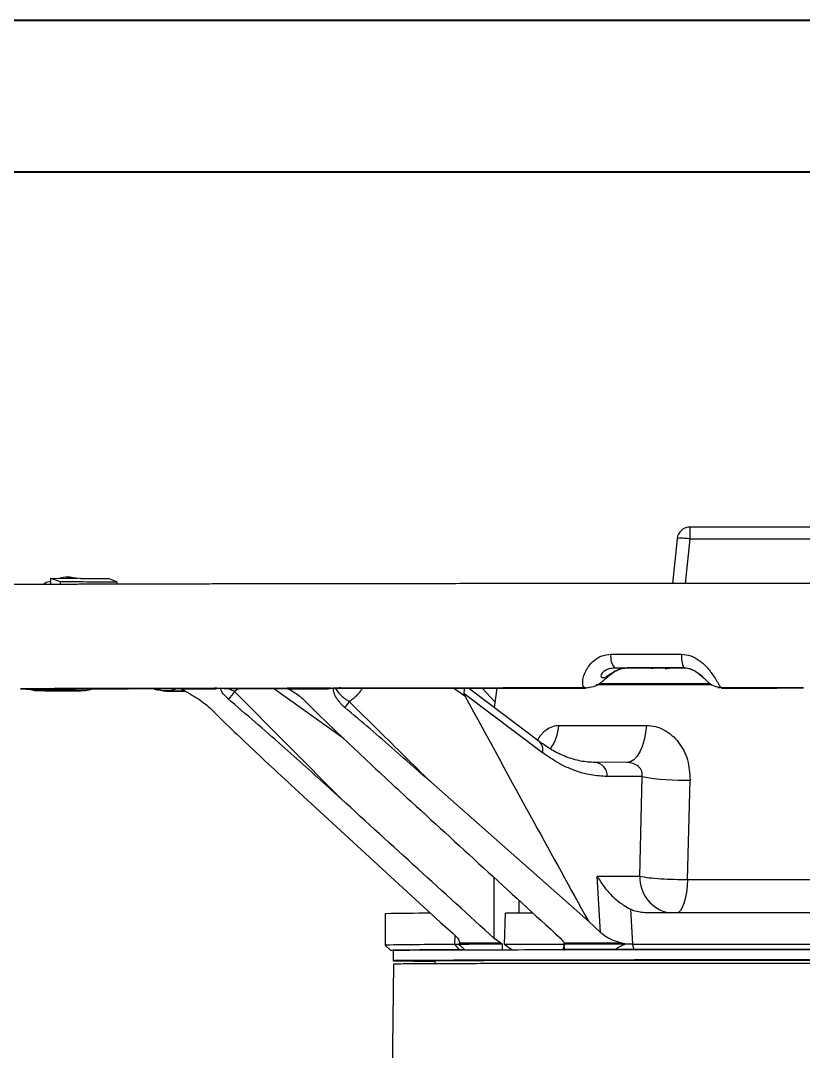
# Model space of a CAD drawing. Header units: millimetres. Extents: x 2160 to 4596, y 811 to 2534.
# Drawn here: x 3656.9 to 3806.7, y 2336.7 to 2534 of the extents above; entities that cross this region are included whole.
import ezdxf

# ---------------------------------------------------------------- set-up
doc = ezdxf.new("R2010")
doc.units = ezdxf.units.MM
doc.layers.add('AM_BOR', color=7, linetype='Continuous', lineweight=50)
doc.layers.add('粗实线', color=7, linetype='Continuous', lineweight=40)

# ---------------------------------------------------------------- blocks, each defined once
blk = doc.blocks.new('rA3')
at = {"layer": '粗实线'}
for p, q in [((753.384, 421.26), (333.384, 421.26)), ((748.384, 416.26), (358.384, 416.26))]:
    blk.add_line(p, q, dxfattribs=at)

msp = doc.modelspace()

# ---------------------------------------------------------------- linework, layer by layer
at = {"color": 7, "linetype": 'Continuous', "lineweight": 25}
for p, q in [((3785.07, 2434.85), (3785.07, 2437.106)), ((3818.045, 2437.106), (3785.07, 2437.106)), ((3782.583, 2434.865), (3781.691, 2426.288)), ((3784.179, 2426.288), (3785.07, 2434.85)), ((3785.07, 2434.85), (3818.045, 2434.85)), ((3662.678, 2427.295), (3664.471, 2426.672)), ((3662.678, 2427.295), (3667.814, 2427.273)), ((3662.678, 2426.119), (3662.678, 2427.295)), ((3668.354, 2427.27), (3665.628, 2427.391)), ((3666.386, 2427.515), (3665.849, 2427.517)), ((3668.354, 2427.27), (3673.683, 2427.249)), ((3675.345, 2426.619), (3673.683, 2427.249)), ((3664.471, 2426.672), (3664.471, 2426.126)), ((3675.345, 2426.619), (3675.345, 2426.159)), ((3770.575, 2410.161), (3783.821, 2410.165)), ((3770.575, 2410.161), (3772.954, 2410.137)), ((3778.019, 2409.983), (3776.78, 2410.134)), ((3780.292, 2409.984), (3781.532, 2410.136)), ((3656.995, 2406.144), (3656.913, 2406.155)), ((3656.995, 2406.144), (3657.213, 2406.155)), ((3659.169, 2405.898), (3658.592, 2406.024)), ((3659.008, 2405.968), (3659.345, 2405.923)), ((3659.503, 2405.834), (3659.217, 2405.871)), ((3659.416, 2405.844), (3659.217, 2405.871)), ((3659.345, 2405.923), (3659.404, 2405.915)), ((3659.404, 2405.915), (3660.353, 2405.786)), ((3667.634, 2405.804), (3668.433, 2405.844)), ((3668.377, 2405.758), (3669.189, 2405.882)), ((3668.433, 2405.844), (3668.617, 2405.853)), ((3670.274, 2406.047), (3670.927, 2406.147)), ((3683.814, 2405.822), (3683.42, 2405.92)), ((3684.117, 2405.756), (3683.705, 2405.798)), ((3683.808, 2405.788), (3683.705, 2405.798)), ((3684.279, 2405.766), (3684.117, 2405.756)), ((3684.117, 2405.756), (3688.288, 2405.746)), ((3684.697, 2405.765), (3684.279, 2405.766)), ((3684.402, 2405.774), (3684.804, 2405.714)), ((3687.684, 2406.278), (3694.147, 2406.291)), ((3687.684, 2406.278), (3687.94, 2406.142)), ((3687.94, 2406.142), (3694.182, 2406.148)), ((3694.436, 2406.29), (3694.033, 2406.29)), ((3694.147, 2406.291), (3694.182, 2406.148)), ((3694.182, 2406.148), (3694.925, 2406.252)), ((3697.865, 2405.629), (3696.4, 2406.242)), ((3698.648, 2406.211), (3697.865, 2405.629)), ((3718.257, 2385.068), (3697.865, 2405.629)), ((3718.676, 2396.689), (3705.29, 2406.222)), ((3707.954, 2406.258), (3708.037, 2406.251)), ((3708.323, 2406.315), (3715.708, 2406.326)), ((3708.323, 2406.315), (3708.605, 2406.159)), ((3708.605, 2406.159), (3715.701, 2406.163)), ((3715.709, 2406.326), (3715.701, 2406.163)), ((3716.725, 2406.268), (3717.121, 2406.243)), ((3717.636, 2406.348), (3718.153, 2406.453)), ((3739.809, 2406.264), (3741.945, 2404.78)), ((3741.807, 2405.251), (3756.818, 2393.92)), ((3756.162, 2396.065), (3742.647, 2406.267)), ((3747.675, 2403.643), (3745.256, 2406.269)), ((3748.044, 2406.271), (3747.526, 2402.584)), ((3764.905, 2406.314), (3765.584, 2406.368)), ((3764.94, 2406.301), (3765.585, 2406.368)), ((3765.013, 2406.323), (3764.94, 2406.301)), ((3790.343, 2406.376), (3790.713, 2406.345)), ((3791.061, 2406.305), (3790.343, 2406.376)), ((3790.654, 2406.434), (3790.798, 2406.39)), ((3772.961, 2392.048), (3766.847, 2392.067)), ((3773.565, 2392.029), (3773.559, 2391.995)), ((3773.587, 2392.164), (3773.571, 2392.065)), ((3708.649, 2387.73), (3737.228, 2361.473)), ((3765.582, 2361.686), (3735.4, 2388.305)), ((3775.86, 2389.334), (3769.214, 2389.354)), ((3775.422, 2370.26), (3775.86, 2389.334)), ((3784.588, 2369.663), (3785.068, 2388.677)), ((3747.572, 2358.355), (3747.541, 2370.016)), ((3767.289, 2370.285), (3775.422, 2370.26)), ((3767.91, 2359.497), (3767.289, 2370.285)), ((3752.317, 2363.204), (3752.308, 2365.656)), ((3773.648, 2363.947), (3774.012, 2357.236)), ((3726.692, 2363.087), (3726.692, 2357.087)), ((3749.508, 2357.202), (3749.746, 2363.203)), ((3737.228, 2361.473), (3739.671, 2359.363)), ((3767.91, 2359.497), (3765.582, 2361.686)), ((3740.01, 2357.178), (3740.068, 2358.92)), ((3748.748, 2357.503), (3747.572, 2358.355)), ((3726.692, 2357.087), (3727.692, 2356.087)), ((3728.192, 2356.087), (3728.192, 2354.087)), ((3740.01, 2357.178), (3740.832, 2356.177)), ((3740.789, 2357.285), (3740.787, 2357.206)), ((3740.901, 2357.484), (3740.789, 2357.285)), ((3740.832, 2356.177), (3741.687, 2356.181)), ((3741.85, 2356.184), (3741.888, 2356.185)), ((3748.748, 2357.503), (3749.111, 2357.306)), ((3749.111, 2357.306), (3749.074, 2356.202)), ((3760.892, 2357.523), (3760.948, 2357.326)), ((3760.992, 2356.222), (3760.948, 2357.326)), ((3761.008, 2356.071), (3761.002, 2356.209)), ((3772.594, 2357.339), (3771.663, 2357.535)), ((3772.599, 2357.253), (3772.594, 2357.339)), ((3774.012, 2357.236), (3772.599, 2357.253)), ((3774.381, 2356.234), (3774.012, 2357.236)), ((3736.192, 2354.099), (3736.192, 2353.498)), ((3728.292, 2353.428), (3727.77, 2313.592))]:
    msp.add_line(p, q, dxfattribs=at)
at = {"color": 7, "linetype": 'Continuous', "lineweight": 25, "flags": 128}
for points in [[(3769.874, 2412.745), (3771.557, 2412.746), (3773.244, 2412.746), (3774.933, 2412.747), (3776.626, 2412.747), (3778.32, 2412.748), (3780.018, 2412.748), (3781.717, 2412.749), (3783.418, 2412.749)], [(3781.532, 2410.136), (3780.937, 2410.135), (3780.342, 2410.135), (3779.748, 2410.135), (3779.154, 2410.135), (3778.56, 2410.135), (3777.966, 2410.135), (3777.373, 2410.134), (3776.78, 2410.134)], [(3789.243, 2406.908), (3788.424, 2406.907), (3784.237, 2406.904), (3780.167, 2406.901), (3776.24, 2406.897), (3772.482, 2406.892), (3768.919, 2406.887), (3767.09, 2406.884)], [(3759.957, 2399.114), (3761.744, 2399.119), (3763.628, 2399.123), (3765.604, 2399.127), (3767.667, 2399.13), (3769.812, 2399.134), (3772.035, 2399.137), (3774.329, 2399.14), (3776.69, 2399.143)], [(3776.69, 2399.143), (3776.537, 2397.706), (3776.269, 2396.353), (3775.895, 2395.125), (3775.427, 2394.064), (3774.88, 2393.201), (3774.272, 2392.565), (3773.621, 2392.177), (3772.949, 2392.048)], [(3784.588, 2369.663), (3784.5, 2368.359), (3784.345, 2367.13), (3784.129, 2366.016), (3783.859, 2365.052), (3783.543, 2364.269), (3783.192, 2363.692), (3782.816, 2363.339), (3782.59, 2363.242)], [(3784.588, 2369.663), (3789.075, 2369.666), (3793.64, 2369.667), (3798.255, 2369.668), (3802.892, 2369.669), (3807.521, 2369.668), (3812.113, 2369.667), (3816.642, 2369.664), (3821.077, 2369.661), (3825.391, 2369.658), (3829.558, 2369.653), (3833.552, 2369.648), (3837.348, 2369.643), (3840.922, 2369.636), (3844.252, 2369.629), (3847.318, 2369.622), (3850.1, 2369.614), (3852.58, 2369.606)], [(3754.89, 2363.212), (3753.654, 2363.21), (3752.324, 2363.208), (3751.021, 2363.205), (3749.746, 2363.203)], [(3868.193, 2363.16), (3865.546, 2363.17), (3862.573, 2363.18), (3859.29, 2363.189), (3855.712, 2363.198), (3851.859, 2363.206), (3847.749, 2363.213), (3843.404, 2363.22), (3838.846, 2363.226), (3834.099, 2363.231), (3829.185, 2363.236), (3824.132, 2363.24), (3818.964, 2363.243), (3813.707, 2363.245), (3808.39, 2363.246), (3803.038, 2363.247), (3797.679, 2363.247), (3792.341, 2363.246), (3787.05, 2363.244), (3781.834, 2363.241), (3776.72, 2363.238)], [(3728.192, 2356.069), (3728.159, 2356.069), (3727.753, 2356.081), (3727.728, 2356.092), (3728.083, 2356.103), (3728.818, 2356.115), (3729.927, 2356.126), (3731.405, 2356.137), (3733.245, 2356.147), (3735.438, 2356.158), (3737.971, 2356.167), (3740.832, 2356.177)], [(3740.789, 2357.285), (3741.74, 2357.288), (3742.717, 2357.291), (3743.721, 2357.293), (3744.749, 2357.296), (3745.803, 2357.298), (3746.882, 2357.301), (3747.984, 2357.303), (3749.111, 2357.306)], [(3740.901, 2357.484), (3741.804, 2357.486), (3742.729, 2357.489), (3743.678, 2357.491), (3744.649, 2357.494), (3745.642, 2357.496), (3746.656, 2357.498), (3747.692, 2357.501), (3748.748, 2357.503)], [(3741.888, 2356.185), (3742.722, 2356.187), (3743.575, 2356.19), (3744.447, 2356.192), (3745.337, 2356.194), (3746.245, 2356.196), (3747.17, 2356.198), (3748.113, 2356.2), (3749.074, 2356.202)], [(3760.956, 2357.222), (3759.431, 2357.219), (3757.931, 2357.217), (3756.457, 2357.215), (3755.01, 2357.212), (3753.591, 2357.21), (3752.2, 2357.207), (3750.839, 2357.205), (3749.508, 2357.202)], [(3750.96, 2356.202), (3752.096, 2356.204), (3753.254, 2356.207), (3754.433, 2356.209), (3755.632, 2356.211), (3756.852, 2356.213), (3758.091, 2356.215), (3759.349, 2356.217), (3760.625, 2356.219)], [(3809.291, 2356.243), (3804.229, 2356.244), (3799.155, 2356.244), (3794.093, 2356.243), (3789.068, 2356.242), (3784.102, 2356.239), (3779.221, 2356.236), (3774.446, 2356.233), (3769.802, 2356.228), (3765.309, 2356.223), (3760.99, 2356.218), (3760.738, 2356.217)], [(3760.892, 2357.523), (3762.186, 2357.525), (3763.497, 2357.527), (3764.822, 2357.528), (3766.163, 2357.53), (3767.518, 2357.531), (3768.887, 2357.533), (3770.269, 2357.534), (3771.663, 2357.535)], [(3760.948, 2357.326), (3762.343, 2357.327), (3763.757, 2357.329), (3765.189, 2357.331), (3766.638, 2357.333), (3768.104, 2357.334), (3769.586, 2357.336), (3771.083, 2357.337), (3772.594, 2357.339)], [(3760.992, 2356.222), (3762.158, 2356.224), (3763.337, 2356.225), (3764.529, 2356.227), (3765.734, 2356.228), (3766.95, 2356.23), (3768.178, 2356.231), (3769.417, 2356.232), (3770.666, 2356.233)], [(3774.012, 2357.236), (3779.069, 2357.24), (3784.243, 2357.243), (3789.506, 2357.245), (3794.831, 2357.246), (3800.192, 2357.247), (3805.56, 2357.247), (3810.909, 2357.246), (3816.21, 2357.244)], [(3774.381, 2356.234), (3779.371, 2356.238), (3784.475, 2356.241), (3789.668, 2356.243), (3794.922, 2356.244), (3800.211, 2356.245), (3805.507, 2356.245), (3810.784, 2356.244), (3816.014, 2356.242)], [(3809.291, 2354.243), (3804.229, 2354.244), (3799.155, 2354.244), (3794.093, 2354.243), (3789.068, 2354.242), (3784.102, 2354.239), (3779.221, 2354.236), (3774.446, 2354.233), (3769.802, 2354.228), (3765.309, 2354.223), (3760.99, 2354.218), (3756.864, 2354.211), (3752.953, 2354.205), (3749.273, 2354.197), (3745.844, 2354.189), (3742.68, 2354.181), (3739.798, 2354.172), (3737.21, 2354.162), (3734.93, 2354.153), (3732.968, 2354.143), (3731.334, 2354.133), (3730.035, 2354.122), (3729.077, 2354.111), (3728.466, 2354.101), (3728.203, 2354.09), (3728.291, 2354.079), (3728.728, 2354.068), (3729.513, 2354.057), (3730.642, 2354.047), (3732.11, 2354.036), (3733.909, 2354.026), (3736.031, 2354.016), (3736.192, 2354.016)], [(3736.192, 2354.075), (3735.986, 2354.082), (3735.986, 2354.092), (3736.337, 2354.102), (3737.036, 2354.113), (3738.08, 2354.123), (3739.464, 2354.132), (3741.179, 2354.142), (3743.218, 2354.151), (3745.568, 2354.16), (3748.218, 2354.169), (3751.154, 2354.177), (3754.358, 2354.185), (3757.816, 2354.192), (3761.507, 2354.198), (3765.413, 2354.204), (3769.513, 2354.209), (3773.784, 2354.214), (3778.204, 2354.218), (3782.75, 2354.221), (3787.396, 2354.224), (3792.119, 2354.226), (3796.893, 2354.227), (3801.692, 2354.227), (3806.492, 2354.227), (3811.265, 2354.226)]]:
    msp.add_lwpolyline(points, dxfattribs=at)
at = {"color": 7, "linetype": 'Continuous', "lineweight": 25}
for centre, radius, start, end in [((3785.07, 2434.606), 2.5, 89.99963, 174.0622), ((3773.4, 2412.314), 3.552, 173.03617, 217.31461), ((3788.859, 2412.273), 5.461, 174.99942, 202.70803), ((3695.127, 2406.83), 2.99, 299.82941, 336.32535), ((3717.067, 2404.91), 2.995, 308.67298, 336.20635), ((3750.6, 2399.986), 9.398, 325.32743, 354.67802), ((3754.854, 2394.493), 2.046, 343.7516, 50.24879), ((3766.583, 2389.447), 2.633, 357.9869, 84.42865), ((3783.569, 2432.584), 43.932, 259.89257, 271.95432), ((3782.346, 2370.057), 6.927, 178.32202, 259.40651), ((3733.766, 2041.155), 322.01, 89.73693, 91.25872), ((3738.487, 1606.554), 750.625, 89.883813, 90.900378), ((3739.877, 1623.803), 732.377, 89.853938, 90.914175)]:
    msp.add_arc(centre, radius, start, end, dxfattribs=at)
msp.add_open_spline([(3785.07, 2434.85), (3784.746, 2434.88), (3784.098, 2434.939), (3783.28, 2434.968), (3782.703, 2434.948), (3782.623, 2434.892), (3782.583, 2434.865)], degree=3, dxfattribs=at)
for points, knots in [([(3664.237, 2427.289), (3664.392, 2427.345), (3665.542, 2427.764), (3666.76, 2427.5), (3667.814, 2427.273)], [0, 0, 0, 0, 0.1344178, 1, 1, 1, 1]), ([(3801.693, 2426.29), (3799.294, 2426.29), (3795.913, 2426.29), (3790.91, 2426.29), (3786.619, 2426.289), (3781.514, 2426.288), (3776.172, 2426.286), (3770.606, 2426.284), (3764.904, 2426.282), (3759.119, 2426.278), (3753.294, 2426.275), (3747.464, 2426.271), (3741.657, 2426.266), (3735.898, 2426.261), (3730.207, 2426.255), (3724.602, 2426.249), (3719.102, 2426.242), (3713.72, 2426.235), (3708.471, 2426.227), (3703.367, 2426.219), (3698.419, 2426.211), (3693.64, 2426.202), (3689.037, 2426.192), (3684.62, 2426.183), (3680.398, 2426.173), (3676.378, 2426.162), (3672.567, 2426.152), (3668.969, 2426.141), (3665.591, 2426.13), (3662.436, 2426.119), (3659.508, 2426.107), (3656.809, 2426.096), (3654.341, 2426.084), (3652.101, 2426.072), (3650.096, 2426.061), (3648.371, 2426.049), (3647.408, 2426.042), (3646.962, 2426.039)], [0, 0, 0, 0, 0.0344071, 0.0485109, 0.0718894, 0.0961605, 0.1221805, 0.149305, 0.1772714, 0.2058697, 0.2349502, 0.2644009, 0.2941371, 0.3240924, 0.3542143, 0.3844599, 0.4147936, 0.445185, 0.4756078, 0.5060385, 0.5364555, 0.5668389, 0.5971695, 0.6274283, 0.6575964, 0.6876542, 0.7175815, 0.7473561, 0.7769545, 0.8063502, 0.8355137, 0.8644114, 0.8930048, 0.921249, 0.9490912, 0.9764687, 1, 1, 1, 1]), ([(3661.208, 2426.114), (3661.311, 2426.206), (3661.733, 2426.588), (3662.271, 2426.688), (3662.678, 2426.764)], [0, 0, 0, 0, 0.2430477, 1, 1, 1, 1]), ([(3664.471, 2426.672), (3666.129, 2426.663), (3669.45, 2426.646), (3673.377, 2426.628), (3675.345, 2426.619)], [0, 0, 0, 0, 0.498853, 1, 1, 1, 1]), ([(3963.166, 2406.009), (3963.221, 2406.015), (3963.362, 2406.03), (3963.744, 2406.087), (3964.312, 2406.2), (3965.033, 2406.393), (3965.946, 2406.72), (3967.071, 2407.267), (3968.329, 2408.115), (3969.557, 2409.277), (3970.608, 2410.693), (3971.401, 2412.288), (3971.901, 2414.002), (3972.089, 2415.778), (3971.96, 2417.56), (3971.518, 2419.292), (3970.776, 2420.917), (3969.759, 2422.385), (3968.499, 2423.649), (3967.134, 2424.601), (3965.875, 2425.208), (3964.879, 2425.549), (3964.121, 2425.737), (3963.539, 2425.84), (3963.095, 2425.897), (3962.727, 2425.93), (3962.313, 2425.955), (3961.923, 2425.968), (3961.334, 2425.982), (3960.549, 2425.995), (3959.616, 2426.007), (3958.43, 2426.02), (3957.046, 2426.032), (3955.383, 2426.045), (3953.449, 2426.058), (3951.246, 2426.071), (3948.78, 2426.084), (3946.054, 2426.096), (3943.074, 2426.109), (3939.845, 2426.121), (3936.373, 2426.133), (3932.665, 2426.145), (3928.726, 2426.156), (3924.565, 2426.167), (3920.188, 2426.178), (3915.604, 2426.188), (3910.82, 2426.198), (3905.847, 2426.208), (3900.692, 2426.217), (3895.365, 2426.226), (3889.877, 2426.234), (3884.238, 2426.241), (3878.459, 2426.248), (3872.552, 2426.255), (3866.528, 2426.261), (3860.403, 2426.266), (3854.191, 2426.271), (3847.911, 2426.276), (3841.586, 2426.28), (3835.253, 2426.283), (3828.977, 2426.285), (3822.926, 2426.287), (3817.481, 2426.289), (3812.705, 2426.29), (3807.576, 2426.29), (3803.94, 2426.29), (3801.693, 2426.29)], [0, 0, 0, 0, 0.0017465, 0.0044658, 0.0070078, 0.0098268, 0.0132699, 0.01777, 0.0233681, 0.0295284, 0.0358372, 0.0421771, 0.0485239, 0.0548725, 0.0612218, 0.0675716, 0.0739223, 0.080274, 0.0866264, 0.0929737, 0.0980915, 0.1017275, 0.1047111, 0.1075398, 0.110673, 0.1150505, 0.1222946, 0.1411051, 0.1636746, 0.1818588, 0.204115, 0.2240384, 0.2453355, 0.2673737, 0.2899055, 0.3127692, 0.3358643, 0.359126, 0.3825109, 0.405989, 0.4295389, 0.4531449, 0.4767954, 0.5004811, 0.5241948, 0.5479305, 0.5716831, 0.5954484, 0.619222, 0.6430003, 0.666779, 0.690554, 0.7143201, 0.7380713, 0.7617997, 0.7854945, 0.8091398, 0.8327115, 0.8561692, 0.8794397, 0.9023738, 0.9246109, 0.9449865, 0.9610624, 0.975932, 1, 1, 1, 1]), ([(3764.905, 2406.314), (3764.798, 2406.398), (3764.592, 2406.561), (3764.474, 2407.221), (3764.542, 2407.978), (3764.735, 2408.692), (3764.946, 2409.252), (3765.236, 2409.836), (3765.75, 2410.643), (3766.63, 2411.606), (3768.088, 2412.543), (3769.279, 2412.678), (3769.874, 2412.745)], [0, 0, 0, 0, 0.12824094, 0.2497124, 0.38013368, 0.44117675, 0.49972094, 0.5635671, 0.62460086, 0.74964368, 0.87499954, 1, 1, 1, 1]), ([(3783.418, 2412.749), (3784.028, 2412.683), (3785.25, 2412.549), (3786.588, 2411.766), (3787.504, 2411.035), (3788.11, 2410.444), (3788.65, 2409.833), (3789.258, 2409.051), (3789.753, 2408.31), (3790.152, 2407.665), (3790.488, 2407.103), (3790.818, 2406.556), (3790.966, 2406.399), (3791.042, 2406.318)], [0, 0, 0, 0, 0.1245194, 0.2495841, 0.3108218, 0.3749069, 0.4359753, 0.4998788, 0.6193777, 0.6832429, 0.7501183, 0.8717113, 1, 1, 1, 1]), ([(3765.424, 2406.368), (3765.953, 2406.449), (3767.093, 2406.625), (3768.19, 2407.492), (3769.103, 2408.289), (3769.881, 2408.962), (3770.731, 2409.52), (3771.452, 2409.866), (3772.222, 2410.099), (3772.728, 2410.124), (3772.99, 2410.137)], [0, 0, 0, 0, 0.1857217, 0.4006953, 0.525066, 0.6801172, 0.7583564, 0.8357456, 0.9152422, 1, 1, 1, 1]), ([(3772.954, 2410.137), (3772.628, 2410.114), (3771.976, 2410.067), (3771.046, 2409.713), (3770.273, 2409.271), (3769.505, 2408.737), (3768.885, 2408.314), (3768.38, 2408.163), (3768.054, 2408.325), (3768.001, 2408.754), (3768.306, 2409.287), (3768.821, 2409.73), (3769.611, 2410.089), (3770.254, 2410.137), (3770.575, 2410.161)], [0, 0, 0, 0, 0.0625989, 0.1249043, 0.1872263, 0.2496807, 0.3746119, 0.4998044, 0.6249986, 0.7497987, 0.8151711, 0.8749227, 0.9374287, 1, 1, 1, 1]), ([(3776.78, 2410.134), (3776.09, 2410.134), (3774.71, 2410.135), (3773.539, 2410.137), (3772.954, 2410.137)], [0, 0, 0, 0, 0.500015, 1, 1, 1, 1]), ([(3784.028, 2410.139), (3783.801, 2410.139), (3783.118, 2410.137), (3782.168, 2410.136), (3781.532, 2410.136)], [0, 0, 0, 0, 0.33151063, 1, 1, 1, 1]), ([(3783.821, 2410.165), (3784.149, 2410.141), (3784.807, 2410.094), (3785.708, 2409.735), (3786.414, 2409.292), (3787.045, 2408.763), (3787.457, 2408.337), (3787.593, 2408.275), (3787.655, 2408.246)], [0, 0, 0, 0, 0.1298177, 0.2599092, 0.3835834, 0.5188926, 0.7778114, 1, 1, 1, 1]), ([(3784.723, 2410.063), (3784.999, 2409.981), (3785.562, 2409.813), (3786.375, 2409.339), (3787.138, 2408.737), (3788.153, 2407.792), (3789.202, 2406.731), (3790.222, 2406.522), (3790.654, 2406.434)], [0, 0, 0, 0, 0.099024, 0.2022508, 0.3197532, 0.4562471, 0.7696172, 1, 1, 1, 1]), ([(3767.616, 2407.156), (3768.238, 2407.157), (3770.559, 2407.162), (3775.162, 2407.168), (3781.322, 2407.175), (3785.982, 2407.178), (3788.587, 2407.179), (3788.942, 2407.18)], [0, 0, 0, 0, 0.1039033, 0.3876622, 0.671421, 0.9551799, 1, 1, 1, 1]), ([(3656.893, 2406.155), (3658.423, 2406.161), (3661.489, 2406.173), (3666.443, 2406.189), (3671.437, 2406.203), (3676.42, 2406.215), (3681.718, 2406.227), (3685.52, 2406.235), (3687.422, 2406.238)], [0, 0, 0, 0, 0.1901055, 0.3809491, 0.5349186, 0.6888882, 0.8444441, 1, 1, 1, 1]), ([(3687.453, 2406.226), (3685.138, 2406.221), (3680.497, 2406.212), (3674.538, 2406.198), (3669.348, 2406.185), (3664.879, 2406.172), (3660.714, 2406.158), (3658.234, 2406.149), (3656.995, 2406.144)], [0, 0, 0, 0, 0.1905993, 0.3819402, 0.5356681, 0.689396, 0.844698, 1, 1, 1, 1]), ([(3657.767, 2406.185), (3657.839, 2406.157), (3658.107, 2406.051), (3658.387, 2406.035), (3658.592, 2406.024)], [0, 0, 0, 0, 0.2662563, 1, 1, 1, 1]), ([(3657.874, 2406.1), (3657.902, 2406.1), (3658.854, 2406.104), (3660.954, 2406.113), (3664.191, 2406.125), (3667.7, 2406.137), (3671.438, 2406.148), (3675.406, 2406.16), (3679.603, 2406.171), (3683.631, 2406.18), (3686.348, 2406.186), (3687.518, 2406.189)], [0, 0, 0, 0, 0.003964, 0.1311845, 0.2589432, 0.3871182, 0.5156196, 0.6443792, 0.7733439, 0.9024716, 1, 1, 1, 1]), ([(3662.582, 2406.207), (3662.363, 2406.111), (3661.442, 2405.703), (3660.342, 2405.777), (3659.503, 2405.834)], [0, 0, 0, 0, 0.23741312, 1, 1, 1, 1]), ([(3659.503, 2405.834), (3660.774, 2405.829), (3663.319, 2405.819), (3666.194, 2405.809), (3667.634, 2405.804)], [0, 0, 0, 0, 0.4993995, 1, 1, 1, 1]), ([(3667.553, 2405.814), (3666.115, 2405.819), (3663.338, 2405.828), (3660.88, 2405.838), (3659.695, 2405.843)], [0, 0, 0, 0, 0.5178805, 1, 1, 1, 1]), ([(3660.33, 2405.787), (3660.336, 2405.787), (3661.338, 2405.782), (3663.569, 2405.774), (3666.259, 2405.765), (3667.969, 2405.759), (3668.436, 2405.758)], [0, 0, 0, 0, 0.0022858, 0.4215553, 0.8421077, 1, 1, 1, 1]), ([(3668.617, 2405.853), (3669.049, 2405.827), (3669.683, 2405.79), (3670.336, 2406.059), (3670.545, 2406.145)], [0, 0, 0, 0, 0.68017584, 1, 1, 1, 1]), ([(3682.232, 2406.177), (3682.341, 2406.13), (3682.734, 2405.963), (3683.132, 2405.938), (3683.42, 2405.92)], [0, 0, 0, 0, 0.2767867, 1, 1, 1, 1]), ([(3686.698, 2406.187), (3686.505, 2406.071), (3685.905, 2405.71), (3685.129, 2405.756), (3684.603, 2405.786)], [0, 0, 0, 0, 0.3216108, 1, 1, 1, 1]), ([(3684.791, 2405.714), (3685.78, 2405.711), (3686.94, 2405.709), (3688.176, 2405.706), (3688.358, 2405.706)], [0, 0, 0, 0, 0.8524702, 1, 1, 1, 1]), ([(3687.422, 2406.238), (3687.418, 2406.246), (3687.41, 2406.262), (3687.52, 2406.276), (3687.635, 2406.278), (3687.684, 2406.278)], [0, 0, 0, 0, 0.36415878, 0.730056, 1, 1, 1, 1]), ([(3687.422, 2406.238), (3687.493, 2406.21), (3687.638, 2406.153), (3687.838, 2406.145), (3687.94, 2406.142)], [0, 0, 0, 0, 0.4905779, 1, 1, 1, 1]), ([(3687.453, 2406.226), (3688.529, 2405.637), (3690.146, 2404.752), (3692.005, 2403.473), (3692.727, 2402.825), (3693.094, 2402.496)], [0, 0, 0, 0, 0.4948815, 0.7435182, 1, 1, 1, 1]), ([(3694.147, 2406.291), (3694.227, 2406.291), (3694.388, 2406.289), (3694.67, 2406.271), (3694.848, 2406.258), (3694.925, 2406.252)], [0, 0, 0, 0, 0.3587973, 0.7200357, 1, 1, 1, 1]), ([(3694.925, 2406.252), (3697.025, 2406.255), (3701.23, 2406.262), (3705.701, 2406.268), (3707.939, 2406.271)], [0, 0, 0, 0, 0.4993351, 1, 1, 1, 1]), ([(3695.087, 2406.239), (3697.166, 2406.242), (3701.326, 2406.249), (3705.745, 2406.255), (3707.954, 2406.258)], [0, 0, 0, 0, 0.5000042, 1, 1, 1, 1]), ([(3696.614, 2404.236), (3696.279, 2404.558), (3695.552, 2405.256), (3695.25, 2405.895), (3695.087, 2406.239)], [0, 0, 0, 0, 0.461832, 1, 1, 1, 1]), ([(3695.838, 2406.206), (3696.708, 2406.207), (3699.236, 2406.212), (3703.32, 2406.219), (3706.61, 2406.224), (3708.107, 2406.226)], [0, 0, 0, 0, 0.2220878, 0.6459102, 1, 1, 1, 1]), ([(3707.939, 2406.271), (3707.946, 2406.279), (3707.959, 2406.295), (3708.104, 2406.313), (3708.253, 2406.315), (3708.323, 2406.315)], [0, 0, 0, 0, 0.34458151, 0.6913843, 1, 1, 1, 1]), ([(3707.939, 2406.271), (3708.107, 2406.221), (3708.31, 2406.162), (3708.563, 2406.16), (3708.605, 2406.159)], [0, 0, 0, 0, 0.8320754, 1, 1, 1, 1]), ([(3707.954, 2406.258), (3708.749, 2405.802), (3709.864, 2405.164), (3710.622, 2404.473), (3710.839, 2404.275)], [0, 0, 0, 0, 0.7138885, 1, 1, 1, 1]), ([(3715.701, 2406.163), (3715.836, 2406.167), (3716.113, 2406.176), (3716.413, 2406.246), (3716.567, 2406.281)], [0, 0, 0, 0, 0.4892665, 1, 1, 1, 1]), ([(3715.709, 2406.326), (3715.801, 2406.325), (3715.986, 2406.323), (3716.297, 2406.303), (3716.481, 2406.288), (3716.567, 2406.281)], [0, 0, 0, 0, 0.3456454, 0.6937449, 1, 1, 1, 1]), ([(3716.567, 2406.281), (3719.435, 2406.284), (3725.181, 2406.29), (3733.601, 2406.297), (3741.626, 2406.303), (3749.23, 2406.308), (3756.985, 2406.311), (3762.265, 2406.313), (3764.905, 2406.314)], [0, 0, 0, 0, 0.1905194, 0.3817787, 0.5355474, 0.689316, 0.844658, 1, 1, 1, 1]), ([(3764.94, 2406.301), (3761.704, 2406.3), (3755.22, 2406.297), (3746.338, 2406.293), (3738.239, 2406.287), (3730.899, 2406.282), (3723.697, 2406.275), (3719.049, 2406.271), (3716.725, 2406.268)], [0, 0, 0, 0, 0.191069, 0.3828813, 0.5363817, 0.689882, 0.844941, 1, 1, 1, 1]), ([(3718.938, 2402.572), (3718.409, 2403.096), (3717.504, 2403.992), (3716.914, 2405.232), (3716.789, 2405.92), (3716.725, 2406.268)], [0, 0, 0, 0, 0.4102096, 0.7017854, 1, 1, 1, 1]), ([(3717.122, 2406.243), (3717.412, 2405.83), (3717.851, 2405.204), (3718.689, 2404.478), (3719.209, 2404.096), (3719.497, 2403.901), (3719.66, 2403.795), (3719.746, 2403.74), (3719.791, 2403.713), (3719.803, 2403.705), (3719.806, 2403.703), (3719.807, 2403.702), (3719.807, 2403.702), (3719.807, 2403.702)], [0, 0, 0, 0, 0.49197562, 0.74489765, 0.87175356, 0.93563258, 0.96773802, 0.99159295, 0.99772437, 0.99934206, 0.99978984, 0.99992413, 1, 1, 1, 1]), ([(3717.345, 2406.24), (3718.279, 2406.241), (3721.091, 2406.245), (3725.936, 2406.25), (3731.855, 2406.257), (3737.895, 2406.263), (3744.034, 2406.268), (3750.255, 2406.273), (3756.546, 2406.277), (3761.497, 2406.28), (3764.366, 2406.281), (3765.101, 2406.282)], [0, 0, 0, 0, 0.0636959, 0.1918521, 0.3199247, 0.4478685, 0.5756211, 0.7030914, 0.8301371, 0.9565192, 1, 1, 1, 1]), ([(3719.807, 2403.702), (3720.071, 2403.887), (3720.565, 2404.233), (3721.305, 2404.941), (3721.921, 2405.543), (3722.234, 2406.084), (3722.327, 2406.246)], [0, 0, 0, 0, 0.28673118, 0.53732024, 0.86197598, 1, 1, 1, 1]), ([(3741.945, 2404.78), (3741.921, 2404.826), (3741.872, 2404.92), (3741.822, 2405.05), (3741.802, 2405.157), (3741.801, 2405.214), (3741.806, 2405.242), (3741.807, 2405.251)], [0, 0, 0, 0, 0.3325712, 0.6879646, 0.8313814, 0.949784, 1, 1, 1, 1]), ([(3741.807, 2405.251), (3741.857, 2405.579), (3741.911, 2405.939), (3741.83, 2406.239), (3741.823, 2406.266)], [0, 0, 0, 0, 0.911396, 1, 1, 1, 1]), ([(3791.042, 2406.318), (3793.656, 2406.318), (3798.89, 2406.318), (3804.13, 2406.316), (3806.753, 2406.316)], [0, 0, 0, 0, 0.4994046, 1, 1, 1, 1]), ([(3806.741, 2406.303), (3804.129, 2406.304), (3798.9, 2406.305), (3793.676, 2406.305), (3791.061, 2406.305)], [0, 0, 0, 0, 0.499406, 1, 1, 1, 1]), ([(3791.087, 2406.29), (3791.266, 2406.29), (3792.865, 2406.29), (3796.401, 2406.29), (3799.76, 2406.29), (3801.692, 2406.29)], [0, 0, 0, 0, 0.0506143, 0.4536054, 1, 1, 1, 1]), ([(3718.257, 2385.068), (3717.509, 2385.749), (3713.769, 2389.155), (3706.69, 2395.544), (3700.071, 2401.254), (3696.614, 2404.236)], [0, 0, 0, 0, 0.1067041, 0.5335339, 1, 1, 1, 1]), ([(3710.839, 2404.275), (3711.523, 2403.593), (3714.946, 2400.183), (3721.57, 2393.874), (3727.655, 2388.254), (3730.79, 2385.358)], [0, 0, 0, 0, 0.10808648, 0.54047259, 1, 1, 1, 1]), ([(3735.4, 2388.305), (3732.086, 2391.575), (3726.887, 2396.705), (3721.691, 2401.84), (3719.807, 2403.702)], [0, 0, 0, 0, 0.6374709, 1, 1, 1, 1]), ([(3741.945, 2404.78), (3746.344, 2396.718), (3754.2, 2382.321), (3762.104, 2367.991), (3765.582, 2361.686)], [0, 0, 0, 0, 0.5600002, 1, 1, 1, 1]), ([(3693.094, 2402.496), (3693.782, 2401.821), (3697.225, 2398.444), (3702.416, 2393.519), (3706.99, 2389.271), (3708.649, 2387.73)], [0, 0, 0, 0, 0.1374136, 0.6871079, 1, 1, 1, 1]), ([(3735.4, 2388.305), (3734.637, 2388.982), (3730.82, 2392.364), (3725.383, 2397.123), (3720.563, 2401.197), (3718.938, 2402.572)], [0, 0, 0, 0, 0.14213623, 0.71070448, 1, 1, 1, 1]), ([(3759.957, 2399.114), (3759.537, 2399.07), (3758.688, 2398.981), (3757.792, 2398.449), (3757.222, 2397.999), (3756.889, 2397.699), (3756.374, 2397.179), (3756.012, 2396.628), (3755.775, 2396.268)], [0, 0, 0, 0, 0.2689949, 0.5444827, 0.6080958, 0.6798197, 0.7914169, 1, 1, 1, 1]), ([(3776.69, 2399.143), (3777.269, 2399.1), (3778.442, 2399.013), (3780.104, 2398.31), (3781.617, 2397.28), (3782.886, 2395.924), (3783.886, 2394.323), (3784.863, 2391.952), (3784.986, 2389.985), (3785.068, 2388.677)], [0, 0, 0, 0, 0.1235233, 0.2501507, 0.3747805, 0.5002123, 0.6235234, 0.7497125, 1, 1, 1, 1]), ([(3767.261, 2392.021), (3766.319, 2392.062), (3764.444, 2392.143), (3761.638, 2392.938), (3758.863, 2394.18), (3757.064, 2395.436), (3756.162, 2396.065)], [0, 0, 0, 0, 0.2510101, 0.5002071, 0.7492979, 1, 1, 1, 1]), ([(3769.214, 2389.354), (3768.16, 2389.413), (3766.06, 2389.531), (3762.915, 2390.442), (3759.814, 2391.833), (3757.816, 2393.225), (3756.818, 2393.92)], [0, 0, 0, 0, 0.2514799, 0.5012785, 0.7507527, 1, 1, 1, 1]), ([(3775.86, 2389.334), (3775.887, 2389.512), (3775.939, 2389.859), (3775.822, 2390.393), (3775.56, 2390.874), (3775.037, 2391.428), (3774.15, 2391.931), (3773.353, 2392.009), (3772.949, 2392.048)], [0, 0, 0, 0, 0.1251651, 0.2440023, 0.362149, 0.4834229, 0.7377951, 1, 1, 1, 1]), ([(3747.572, 2358.355), (3742.685, 2362.804), (3732.911, 2371.701), (3723.142, 2380.612), (3718.257, 2385.068)], [0, 0, 0, 0, 0.4999999, 1, 1, 1, 1]), ([(3730.79, 2385.358), (3735.694, 2380.864), (3745.502, 2371.875), (3755.316, 2362.903), (3760.223, 2358.417)], [0, 0, 0, 0, 0.49999989, 1, 1, 1, 1]), ([(3767.289, 2370.285), (3767.643, 2369.676), (3768.35, 2368.458), (3769.842, 2366.729), (3771.618, 2365.111), (3772.972, 2364.335), (3773.648, 2363.947)], [0, 0, 0, 0, 0.2505535, 0.5002592, 0.7500542, 1, 1, 1, 1]), ([(3775.422, 2370.26), (3775.977, 2370.164), (3777.089, 2369.971), (3779.43, 2369.769), (3782.021, 2369.649), (3783.731, 2369.658), (3784.588, 2369.663)], [0, 0, 0, 0, 0.248705, 0.4981896, 0.7483774, 1, 1, 1, 1]), ([(3776.72, 2363.238), (3775.888, 2363.312), (3774.821, 2363.406), (3773.859, 2363.849), (3773.648, 2363.947)], [0, 0, 0, 0, 0.7808049, 1, 1, 1, 1]), ([(3739.671, 2359.363), (3740.101, 2358.946), (3740.857, 2358.213), (3740.888, 2357.703), (3740.901, 2357.484)], [0, 0, 0, 0, 0.5693211, 1, 1, 1, 1]), ([(3760.223, 2358.417), (3760.462, 2358.167), (3760.752, 2357.863), (3760.871, 2357.575), (3760.892, 2357.523)], [0, 0, 0, 0, 0.8219025, 1, 1, 1, 1]), ([(3771.663, 2357.535), (3771.076, 2357.728), (3769.903, 2358.113), (3768.672, 2358.843), (3768.116, 2359.32), (3767.91, 2359.497)], [0, 0, 0, 0, 0.3869803, 0.7723493, 1, 1, 1, 1]), ([(3740.787, 2357.206), (3740.647, 2357.199), (3740.459, 2357.19), (3740.101, 2357.181), (3740.01, 2357.178)], [0, 0, 0, 0, 0.744992, 1, 1, 1, 1]), ([(3740.787, 2357.206), (3740.919, 2357.107), (3741.175, 2356.916), (3741.54, 2356.565), (3741.772, 2356.312), (3741.888, 2356.185)], [0, 0, 0, 0, 0.3473237, 0.6730226, 1, 1, 1, 1]), ([(3749.074, 2356.202), (3749.438, 2356.202), (3750.066, 2356.202), (3750.696, 2356.202), (3750.96, 2356.202)], [0, 0, 0, 0, 0.5811568, 1, 1, 1, 1]), ([(3750.96, 2356.202), (3750.575, 2356.431), (3750.065, 2356.733), (3749.618, 2357.11), (3749.508, 2357.202)], [0, 0, 0, 0, 0.7555152, 1, 1, 1, 1]), ([(3760.956, 2357.222), (3760.929, 2356.939), (3760.894, 2356.565), (3760.678, 2356.287), (3760.625, 2356.219)], [0, 0, 0, 0, 0.7558236, 1, 1, 1, 1]), ([(3760.625, 2356.219), (3760.77, 2356.219), (3761.008, 2356.22), (3760.997, 2356.222), (3760.992, 2356.222)], [0, 0, 0, 0, 0.6049865, 1, 1, 1, 1]), ([(3770.666, 2356.233), (3770.854, 2356.362), (3771.251, 2356.631), (3771.891, 2356.99), (3772.362, 2357.165), (3772.599, 2357.253)], [0, 0, 0, 0, 0.3105432, 0.6533134, 1, 1, 1, 1]), ([(3770.666, 2356.233), (3770.993, 2356.233), (3771.646, 2356.233), (3772.918, 2356.233), (3773.809, 2356.234), (3774.381, 2356.234)], [0, 0, 0, 0, 0.26453, 0.5290574, 1, 1, 1, 1]), ([(3801.692, 2353.585), (3798.489, 2353.585), (3792.084, 2353.584), (3782.641, 2353.58), (3773.523, 2353.574), (3764.887, 2353.565), (3756.881, 2353.553), (3749.642, 2353.54), (3743.293, 2353.524), (3737.945, 2353.507), (3733.681, 2353.489), (3730.606, 2353.469), (3728.656, 2353.449), (3728.413, 2353.435), (3728.292, 2353.428)], [0, 0, 0, 0, 0.0833348, 0.1666696, 0.2500044, 0.3333393, 0.4166741, 0.5000089, 0.5833437, 0.6666785, 0.7500133, 0.8333482, 0.916683, 1, 1, 1, 1]), ([(3875.092, 2353.428), (3874.971, 2353.434), (3874.728, 2353.448), (3872.779, 2353.468), (3869.703, 2353.488), (3865.439, 2353.506), (3860.091, 2353.524), (3853.742, 2353.539), (3846.503, 2353.553), (3838.497, 2353.564), (3829.861, 2353.573), (3820.744, 2353.58), (3811.3, 2353.584), (3804.895, 2353.585), (3801.692, 2353.585)], [0, 0, 0, 0, 0.08331703, 0.16665184, 0.24998666, 0.33332147, 0.41665629, 0.49999111, 0.58332592, 0.66666074, 0.74999555, 0.83333037, 0.91666518, 1, 1, 1, 1])]:
    msp.add_open_spline(points, degree=3, knots=knots, dxfattribs=at)

# ---------------------------------------------------------------- block references
at = {"layer": 'AM_BOR', "xscale": 5.80078125, "yscale": 5.80078125, "zscale": 5.80078125}
msp.add_blockref('rA3', (226.083, 90.406), dxfattribs=at)

doc.saveas('drawing.dxf')
